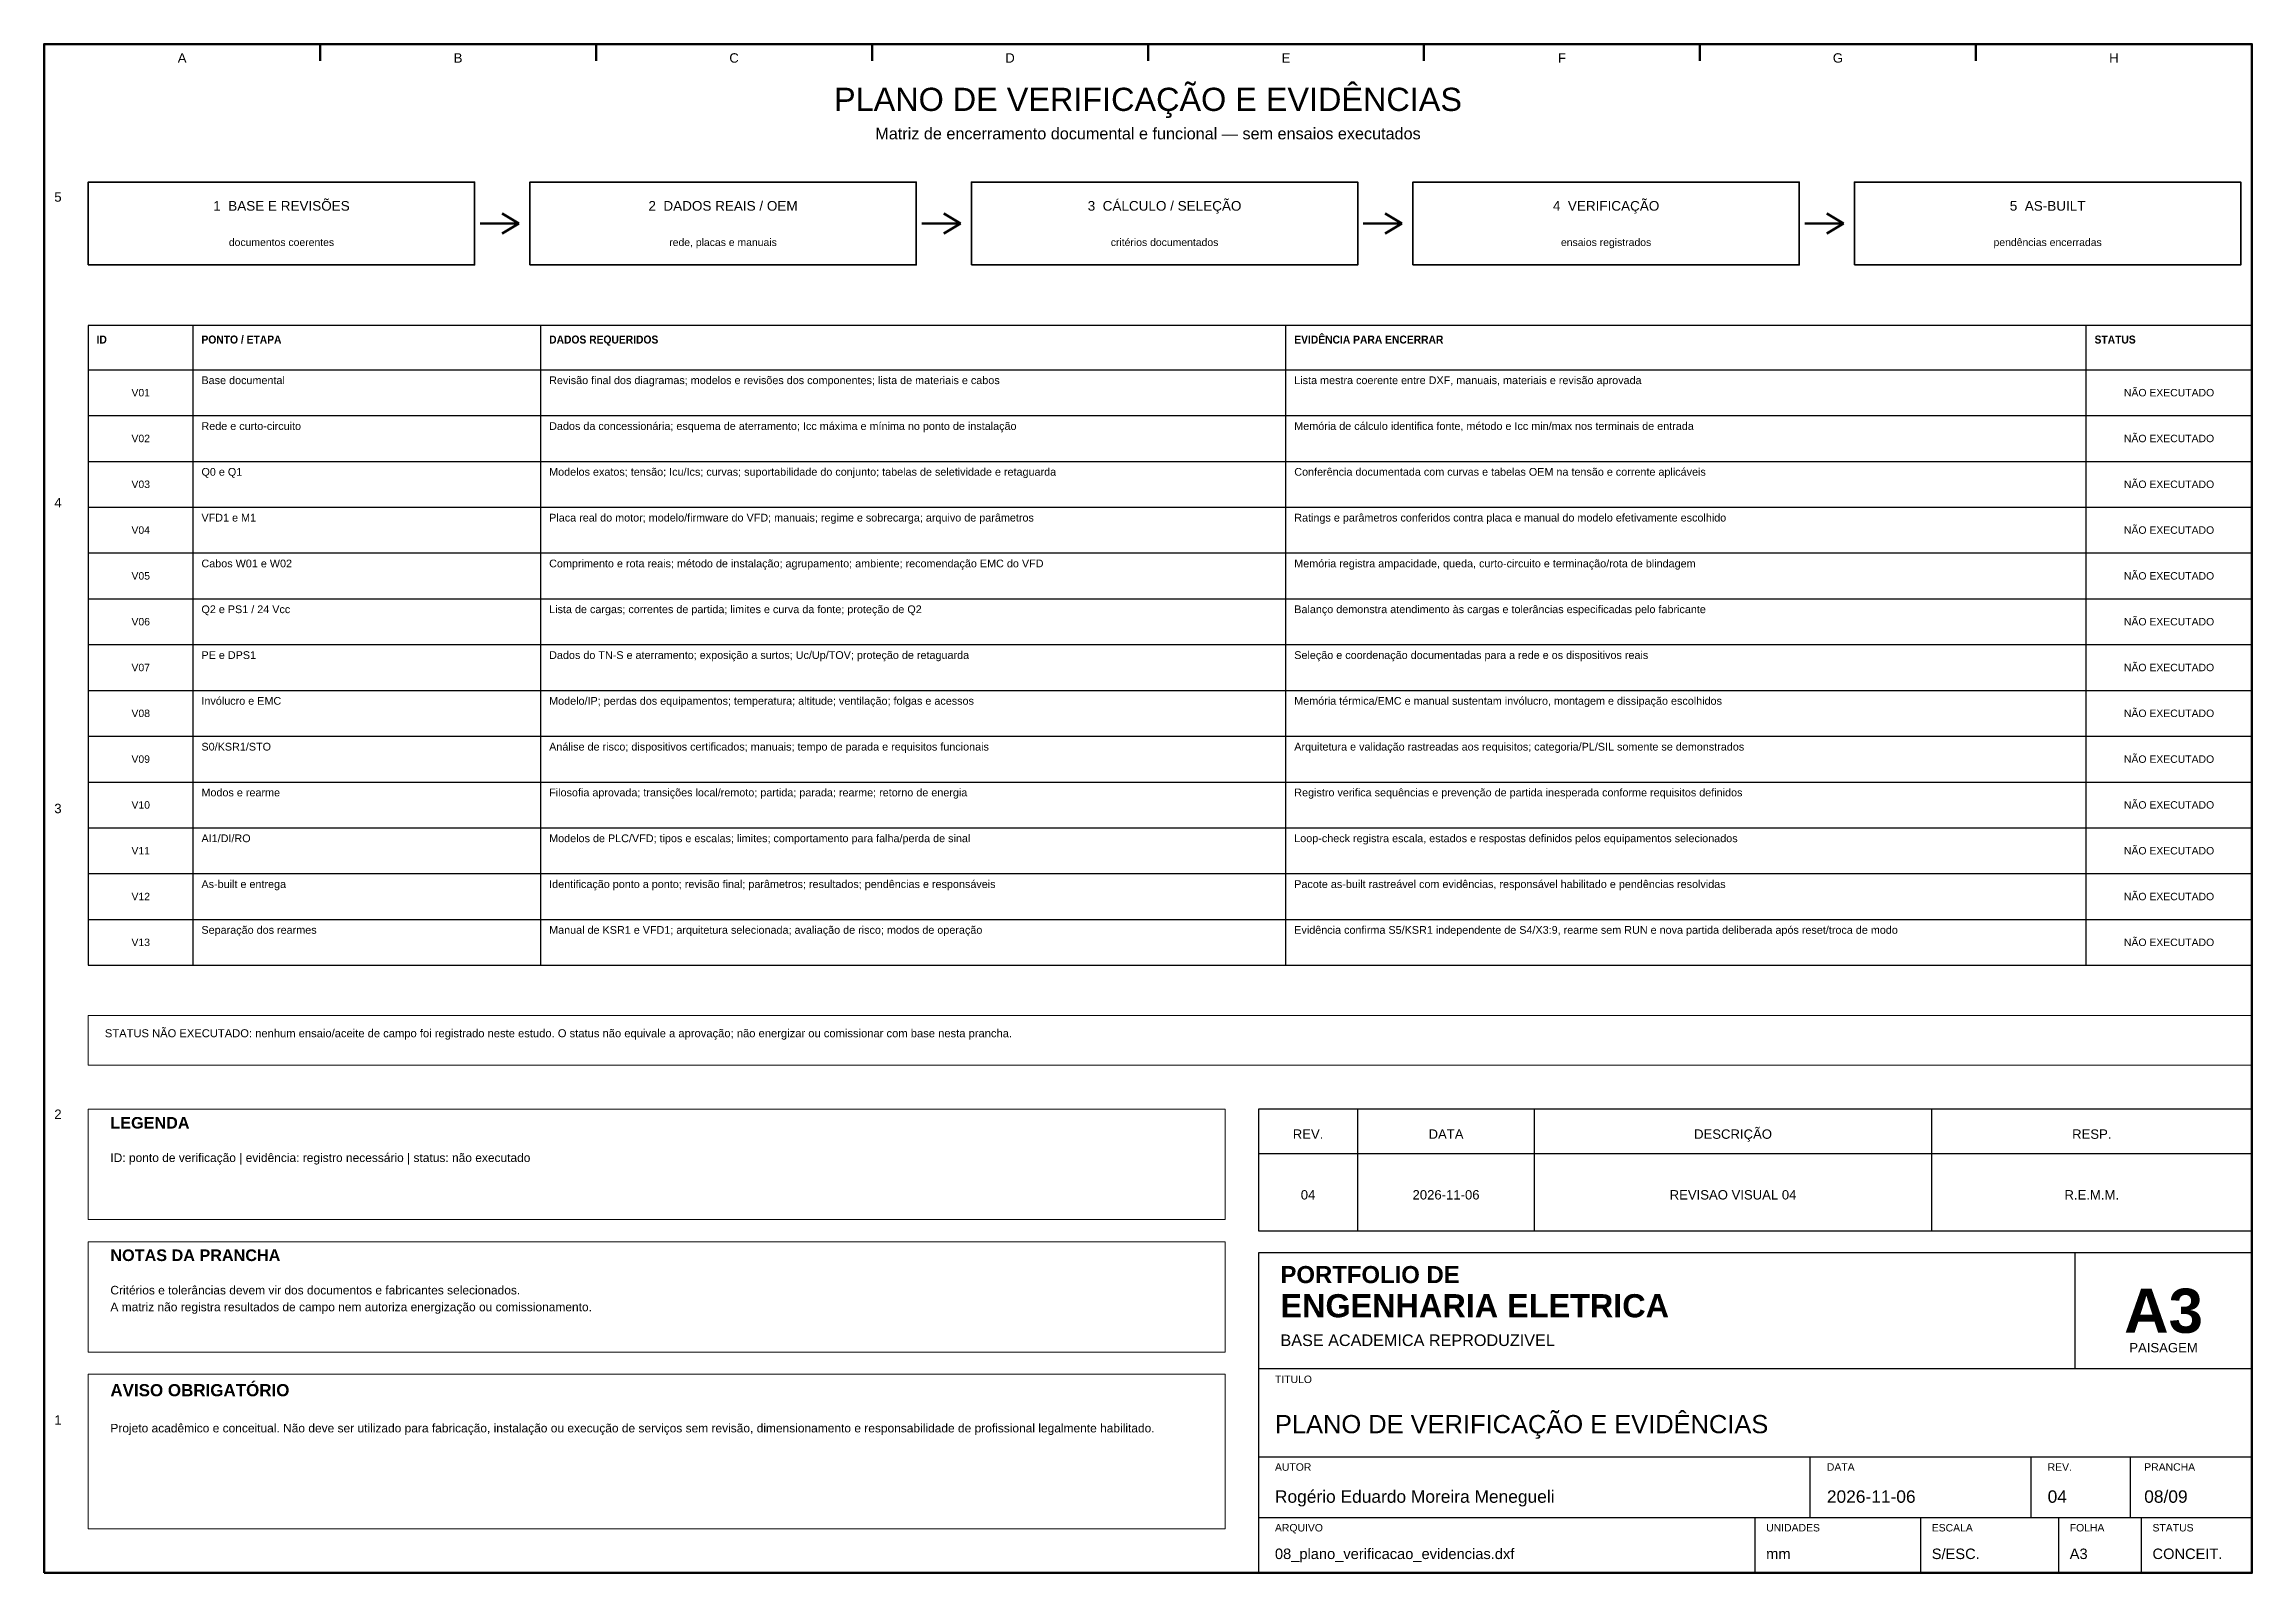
# Model space of a CAD drawing. Header units: millimetres. Extents: x 10 to 410, y 10 to 287.
import ezdxf
from ezdxf.enums import TextEntityAlignment as Align

# ---------------------------------------------------------------- set-up
doc = ezdxf.new("R2010")
doc.units = ezdxf.units.MM
for name, color, linetype, lineweight in [('00_MOLDURA', 7, 'CONTINUOUS', 50), ('01_CARIMBO', 7, 'CONTINUOUS', 25), ('02_TEXTO', 7, 'CONTINUOUS', 18), ('04_EQUIPAMENTOS', 32, 'CONTINUOUS', 35), ('05_POTENCIA', 12, 'CONTINUOUS', 50), ('12_LEGENDA', 7, 'CONTINUOUS', 18), ('13_NOTAS', 7, 'CONTINUOUS', 18)]:
    doc.layers.add(name, color=color, linetype=linetype, lineweight=lineweight)
doc.styles.add('PORTFOLIO_TEXTO', font='arial.ttf')
doc.styles.add('PORTFOLIO_TITULO', font='arialbd.ttf', dxfattribs={"width": 0.92})

# ---------------------------------------------------------------- blocks, each defined once
blk = doc.blocks.new('CARIMBO_A3')
at = {"layer": '01_CARIMBO'}
for p, q in [((148, 37), (148, 58)), ((0, 37), (180, 37)), ((0, 21), (180, 21)), ((100, 10), (100, 21)), ((140, 10), (140, 21)), ((158, 10), (158, 21)), ((0, 10), (180, 10)), ((90, 0), (90, 10)), ((120, 0), (120, 10)), ((145, 0), (145, 10)), ((160, 0), (160, 10))]:
    blk.add_line(p, q, dxfattribs=at)
blk.add_lwpolyline([(0, 0), (180, 0), (180, 58), (0, 58)], close=True, dxfattribs=at)
at = {"layer": '01_CARIMBO', "style": 'PORTFOLIO_TEXTO'}
for s, p in [('TITULO', (3, 34.4)), ('AUTOR', (3, 18.5)), ('DATA', (103, 18.5)), ('REV.', (143, 18.5)), ('PRANCHA', (160.5, 18.5)), ('ARQUIVO', (3, 7.5)), ('UNIDADES', (92, 7.5)), ('ESCALA', (122, 7.5)), ('FOLHA', (147, 7.5)), ('STATUS', (162, 7.5))]:
    blk.add_text(s, height=1.35, dxfattribs=at).set_placement(p)
at = {"layer": '02_TEXTO'}
for s, height, style, p in [('PORTFOLIO DE', 3.1, 'PORTFOLIO_TITULO', (4, 52.5)), ('ENGENHARIA ELETRICA', 4.2, 'PORTFOLIO_TITULO', (4, 46.3)), ('BASE ACADEMICA REPRODUZIVEL', 2.1, 'PORTFOLIO_TEXTO', (4, 41.1))]:
    blk.add_text(s, height=height, dxfattribs=dict(at, style=style)).set_placement(p)
for s, height, style, p in [('A3', 8, 'PORTFOLIO_TITULO', (164, 47.5)), ('PAISAGEM', 1.7, 'PORTFOLIO_TEXTO', (164, 40.8))]:
    blk.add_text(s, height=height, dxfattribs=dict(at, style=style)).set_placement(p, align=Align.MIDDLE_CENTER)
at = {"layer": '02_TEXTO', "style": 'PORTFOLIO_TEXTO'}
for tag, p, height in [('TITULO', (3, 25.3), 3.3), ('AUTOR', (3, 12.7), 2.25), ('DATA', (103, 12.7), 2.25), ('REVISAO', (143, 12.7), 2.25), ('PRANCHA', (160.5, 12.7), 2.25), ('ARQUIVO', (3, 2.5), 1.9), ('UNIDADES', (92, 2.5), 1.9), ('ESCALA', (122, 2.5), 1.9), ('FOLHA', (147, 2.5), 1.9), ('STATUS', (162, 2.5), 1.9)]:
    blk.add_attdef(tag, p, '', height=height, dxfattribs=at)

msp = doc.modelspace()

# ---------------------------------------------------------------- linework, layer by layer
at = {"layer": '00_MOLDURA'}
for p, q in [((60, 287), (60, 284)), ((110, 287), (110, 284)), ((160, 287), (160, 284)), ((210, 287), (210, 284)), ((260, 287), (260, 284)), ((310, 287), (310, 284)), ((360, 287), (360, 284))]:
    msp.add_line(p, q, dxfattribs=at)
msp.add_lwpolyline([(10, 10), (410, 10), (410, 287), (10, 287)], close=True, dxfattribs=at)
at = {"layer": '01_CARIMBO'}
for p, q in [((37, 120.1), (37, 236)), ((100, 120.1), (100, 236)), ((235, 120.1), (235, 236)), ((380, 120.1), (380, 236)), ((18, 228), (410, 228)), ((18, 219.7), (410, 219.7)), ((18, 211.4), (410, 211.4)), ((18, 203.1), (410, 203.1)), ((18, 194.8), (410, 194.8)), ((18, 186.5), (410, 186.5)), ((18, 178.2), (410, 178.2)), ((18, 169.9), (410, 169.9)), ((18, 161.6), (410, 161.6)), ((18, 153.3), (410, 153.3)), ((18, 145), (410, 145)), ((18, 136.7), (410, 136.7)), ((18, 128.4), (410, 128.4)), ((18, 120.1), (410, 120.1)), ((248, 72), (248, 94)), ((280, 72), (280, 94)), ((352, 72), (352, 94)), ((230, 86), (410, 86))]:
    msp.add_line(p, q, dxfattribs=at)
for points in [[(18, 120.1), (410, 120.1), (410, 236), (18, 236)], [(230, 72), (410, 72), (410, 94), (230, 94)]]:
    msp.add_lwpolyline(points, close=True, dxfattribs=at)
at = {"layer": '04_EQUIPAMENTOS'}
for points in [[(18, 247), (88, 247), (88, 262), (18, 262)], [(98, 247), (168, 247), (168, 262), (98, 262)], [(178, 247), (248, 247), (248, 262), (178, 262)], [(258, 247), (328, 247), (328, 262), (258, 262)], [(338, 247), (408, 247), (408, 262), (338, 262)]]:
    msp.add_lwpolyline(points, close=True, dxfattribs=at)
at = {"layer": '05_POTENCIA'}
for p, q in [((96, 254.5), (93, 256.3)), ((176, 254.5), (173, 256.3)), ((256, 254.5), (253, 256.3)), ((336, 254.5), (333, 256.3)), ((89, 254.5), (96, 254.5)), ((96, 254.5), (93, 252.7)), ((169, 254.5), (176, 254.5)), ((176, 254.5), (173, 252.7)), ((249, 254.5), (256, 254.5)), ((256, 254.5), (253, 252.7)), ((329, 254.5), (336, 254.5)), ((336, 254.5), (333, 252.7))]:
    msp.add_line(p, q, dxfattribs=at)
at = {"layer": '12_LEGENDA'}
msp.add_lwpolyline([(18, 74), (224, 74), (224, 94), (18, 94)], close=True, dxfattribs=at)
at = {"layer": '13_NOTAS'}
for points in [[(18, 102), (410, 102), (410, 111), (18, 111)], [(18, 50), (224, 50), (224, 70), (18, 70)], [(18, 18), (224, 18), (224, 46), (18, 46)]]:
    msp.add_lwpolyline(points, close=True, dxfattribs=at)

# ---------------------------------------------------------------- block references
at = {"layer": '01_CARIMBO'}
msp.add_blockref('CARIMBO_A3', (230, 10), dxfattribs=at).add_auto_attribs({'TITULO': 'PLANO DE VERIFICAÇÃO E EVIDÊNCIAS', 'AUTOR': 'Rogério Eduardo Moreira Menegueli', 'DATA': '2026-11-06', 'REVISAO': '04', 'PRANCHA': '08/09', 'ARQUIVO': '08_plano_verificacao_evidencias.dxf', 'UNIDADES': 'mm', 'ESCALA': 'S/ESC.', 'FOLHA': 'A3', 'STATUS': 'CONCEIT.'})

# ---------------------------------------------------------------- texts
at = {"layer": '00_MOLDURA', "style": 'PORTFOLIO_TEXTO'}
for s, p in [('A', (35, 284.5)), ('B', (85, 284.5)), ('C', (135, 284.5)), ('D', (185, 284.5)), ('E', (235, 284.5)), ('F', (285, 284.5)), ('G', (335, 284.5)), ('H', (385, 284.5)), ('5', (12.5, 259.3)), ('4', (12.5, 203.9)), ('3', (12.5, 148.5)), ('2', (12.5, 93.1)), ('1', (12.5, 37.7))]:
    msp.add_text(s, height=1.7, dxfattribs=at).set_placement(p, align=Align.MIDDLE_CENTER)
at = {"layer": '01_CARIMBO', "style": 'PORTFOLIO_TEXTO'}
for s, p in [('REV.', (239, 89.5)), ('DATA', (264, 89.5)), ('DESCRIÇÃO', (316, 89.5)), ('RESP.', (381, 89.5))]:
    msp.add_text(s, height=1.7, dxfattribs=at).set_placement(p, align=Align.MIDDLE_CENTER)
at = {"layer": '01_CARIMBO', "char_height": 1.45, "attachment_point": 1, "line_spacing_factor": 1.18, "style": 'PORTFOLIO_TITULO'}
for s, insert, width in [('ID', (19.5, 234.2), 16), ('PONTO / ETAPA', (38.5, 234.2), 60), ('DADOS REQUERIDOS', (101.5, 234.2), 132), ('EVIDÊNCIA PARA ENCERRAR', (236.5, 234.2), 142), ('STATUS', (381.5, 234.2), 27)]:
    msp.add_mtext(s, dxfattribs=dict(at, insert=insert, width=width))
at = {"layer": '02_TEXTO', "style": 'PORTFOLIO_TEXTO'}
for s, height, p in [('PLANO DE VERIFICAÇÃO E EVIDÊNCIAS', 4.2, (210, 277)), ('Matriz de encerramento documental e funcional — sem ensaios executados', 2.1, (210, 270.8)), ('documentos coerentes', 1.35, (53, 251.1)), ('rede, placas e manuais', 1.35, (133, 251.1)), ('critérios documentados', 1.35, (213, 251.1)), ('ensaios registrados', 1.35, (293, 251.1)), ('pendências encerradas', 1.35, (373, 251.1)), ('04', 1.7, (239, 78.5)), ('2026-11-06', 1.7, (264, 78.5)), ('REVISAO VISUAL 04', 1.7, (316, 78.5)), ('R.E.M.M.', 1.7, (381, 78.5))]:
    msp.add_text(s, height=height, dxfattribs=at).set_placement(p, align=Align.MIDDLE_CENTER)
at = {"layer": '02_TEXTO', "char_height": 1.4, "attachment_point": 1, "line_spacing_factor": 1.18, "style": 'PORTFOLIO_TEXTO'}
for s, insert, width in [('Base documental', (38.5, 226.8), 60), ('Revisão final dos diagramas; modelos e revisões dos componentes; lista de materiais e cabos', (101.5, 226.8), 132), ('Rede e curto-circuito', (38.5, 218.5), 60), ('Dados da concessionária; esquema de aterramento; Icc máxima e mínima no ponto de instalação', (101.5, 218.5), 132), ('Q0 e Q1', (38.5, 210.2), 60), ('Modelos exatos; tensão; Icu/Ics; curvas; suportabilidade do conjunto; tabelas de seletividade e retaguarda', (101.5, 210.2), 132), ('VFD1 e M1', (38.5, 201.9), 60), ('Placa real do motor; modelo/firmware do VFD; manuais; regime e sobrecarga; arquivo de parâmetros', (101.5, 201.9), 132), ('Cabos W01 e W02', (38.5, 193.6), 60), ('Comprimento e rota reais; método de instalação; agrupamento; ambiente; recomendação EMC do VFD', (101.5, 193.6), 132), ('Q2 e PS1 / 24 Vcc', (38.5, 185.3), 60), ('Lista de cargas; correntes de partida; limites e curva da fonte; proteção de Q2', (101.5, 185.3), 132), ('PE e DPS1', (38.5, 177), 60), ('Dados do TN-S e aterramento; exposição a surtos; Uc/Up/TOV; proteção de retaguarda', (101.5, 177), 132), ('Invólucro e EMC', (38.5, 168.7), 60), ('Modelo/IP; perdas dos equipamentos; temperatura; altitude; ventilação; folgas e acessos', (101.5, 168.7), 132), ('S0/KSR1/STO', (38.5, 160.4), 60), ('Análise de risco; dispositivos certificados; manuais; tempo de parada e requisitos funcionais', (101.5, 160.4), 132), ('Modos e rearme', (38.5, 152.1), 60), ('Filosofia aprovada; transições local/remoto; partida; parada; rearme; retorno de energia', (101.5, 152.1), 132), ('AI1/DI/RO', (38.5, 143.8), 60), ('Modelos de PLC/VFD; tipos e escalas; limites; comportamento para falha/perda de sinal', (101.5, 143.8), 132), ('As-built e entrega', (38.5, 135.5), 60), ('Identificação ponto a ponto; revisão final; parâmetros; resultados; pendências e responsáveis', (101.5, 135.5), 132), ('Separação dos rearmes', (38.5, 127.2), 60), ('Manual de KSR1 e VFD1; arquitetura selecionada; avaliação de risco; modos de operação', (101.5, 127.2), 132)]:
    msp.add_mtext(s, dxfattribs=dict(at, insert=insert, width=width))
at = {"layer": '04_EQUIPAMENTOS', "style": 'PORTFOLIO_TEXTO'}
for s, height, p in [('1  BASE E REVISÕES', 1.75, (53, 257.7)), ('2  DADOS REAIS / OEM', 1.75, (133, 257.7)), ('3  CÁLCULO / SELEÇÃO', 1.75, (213, 257.7)), ('4  VERIFICAÇÃO', 1.75, (293, 257.7)), ('5  AS-BUILT', 1.75, (373, 257.7)), ('V01', 1.35, (27.5, 223.85)), ('V02', 1.35, (27.5, 215.55)), ('V03', 1.35, (27.5, 207.25)), ('V04', 1.35, (27.5, 198.95)), ('V05', 1.35, (27.5, 190.65)), ('V06', 1.35, (27.5, 182.35)), ('V07', 1.35, (27.5, 174.05)), ('V08', 1.35, (27.5, 165.75)), ('V09', 1.35, (27.5, 157.45)), ('V10', 1.35, (27.5, 149.15)), ('V11', 1.35, (27.5, 140.85)), ('V12', 1.35, (27.5, 132.55)), ('V13', 1.35, (27.5, 124.25))]:
    msp.add_text(s, height=height, dxfattribs=at).set_placement(p, align=Align.MIDDLE_CENTER)
at = {"layer": '12_LEGENDA', "style": 'PORTFOLIO_TITULO'}
msp.add_text('LEGENDA', height=2.1, dxfattribs=at).set_placement((22, 90.5))
at = {"layer": '12_LEGENDA', "insert": (22, 86), "char_height": 1.55, "width": 198, "attachment_point": 1, "line_spacing_factor": 1.18, "style": 'PORTFOLIO_TEXTO'}
msp.add_mtext('ID: ponto de verificação | evidência: registro necessário | status: não executado', dxfattribs=at)
at = {"layer": '13_NOTAS', "style": 'PORTFOLIO_TEXTO'}
for p in [(395, 223.85), (395, 215.55), (395, 207.25), (395, 198.95), (395, 190.65), (395, 182.35), (395, 174.05), (395, 165.75), (395, 157.45), (395, 149.15), (395, 140.85), (395, 132.55), (395, 124.25)]:
    msp.add_text('NÃO EXECUTADO', height=1.35, dxfattribs=at).set_placement(p, align=Align.MIDDLE_CENTER)
at = {"layer": '13_NOTAS', "style": 'PORTFOLIO_TITULO'}
for s, height, p in [('NOTAS DA PRANCHA', 2.1, (22, 66.5)), ('AVISO OBRIGATÓRIO', 2.2, (22, 42))]:
    msp.add_text(s, height=height, dxfattribs=at).set_placement(p)
at = {"layer": '13_NOTAS', "attachment_point": 1, "line_spacing_factor": 1.18, "style": 'PORTFOLIO_TEXTO'}
for s, insert, char_height, width in [('Lista mestra coerente entre DXF, manuais, materiais e revisão aprovada', (236.5, 226.8), 1.4, 142), ('Memória de cálculo identifica fonte, método e Icc min/max nos terminais de entrada', (236.5, 218.5), 1.4, 142), ('Conferência documentada com curvas e tabelas OEM na tensão e corrente aplicáveis', (236.5, 210.2), 1.4, 142), ('Ratings e parâmetros conferidos contra placa e manual do modelo efetivamente escolhido', (236.5, 201.9), 1.4, 142), ('Memória registra ampacidade, queda, curto-circuito e terminação/rota de blindagem', (236.5, 193.6), 1.4, 142), ('Balanço demonstra atendimento às cargas e tolerâncias especificadas pelo fabricante', (236.5, 185.3), 1.4, 142), ('Seleção e coordenação documentadas para a rede e os dispositivos reais', (236.5, 177), 1.4, 142), ('Memória térmica/EMC e manual sustentam invólucro, montagem e dissipação escolhidos', (236.5, 168.7), 1.4, 142), ('Arquitetura e validação rastreadas aos requisitos; categoria/PL/SIL somente se demonstrados', (236.5, 160.4), 1.4, 142), ('Registro verifica sequências e prevenção de partida inesperada conforme requisitos definidos', (236.5, 152.1), 1.4, 142), ('Loop-check registra escala, estados e respostas definidos pelos equipamentos selecionados', (236.5, 143.8), 1.4, 142), ('Pacote as-built rastreável com evidências, responsável habilitado e pendências resolvidas', (236.5, 135.5), 1.4, 142), ('Evidência confirma S5/KSR1 independente de S4/X3:9, rearme sem RUN e nova partida deliberada após reset/troca de modo', (236.5, 127.2), 1.4, 142), ('STATUS NÃO EXECUTADO: nenhum ensaio/aceite de campo foi registrado neste estudo. O status não equivale a aprovação; não energizar ou comissionar com base nesta prancha.', (21, 108.5), 1.45, 386), ('Critérios e tolerâncias devem vir dos documentos e fabricantes selecionados.\\PA matriz não registra resultados de campo nem autoriza energização ou comissionamento.', (22, 62), 1.55, 198), ('Projeto acadêmico e conceitual. Não deve ser utilizado para fabricação, instalação ou execução de serviços sem revisão, dimensionamento e responsabilidade de profissional legalmente habilitado.', (22, 37), 1.55, 198)]:
    msp.add_mtext(s, dxfattribs=dict(at, insert=insert, char_height=char_height, width=width))

doc.saveas('drawing.dxf')
